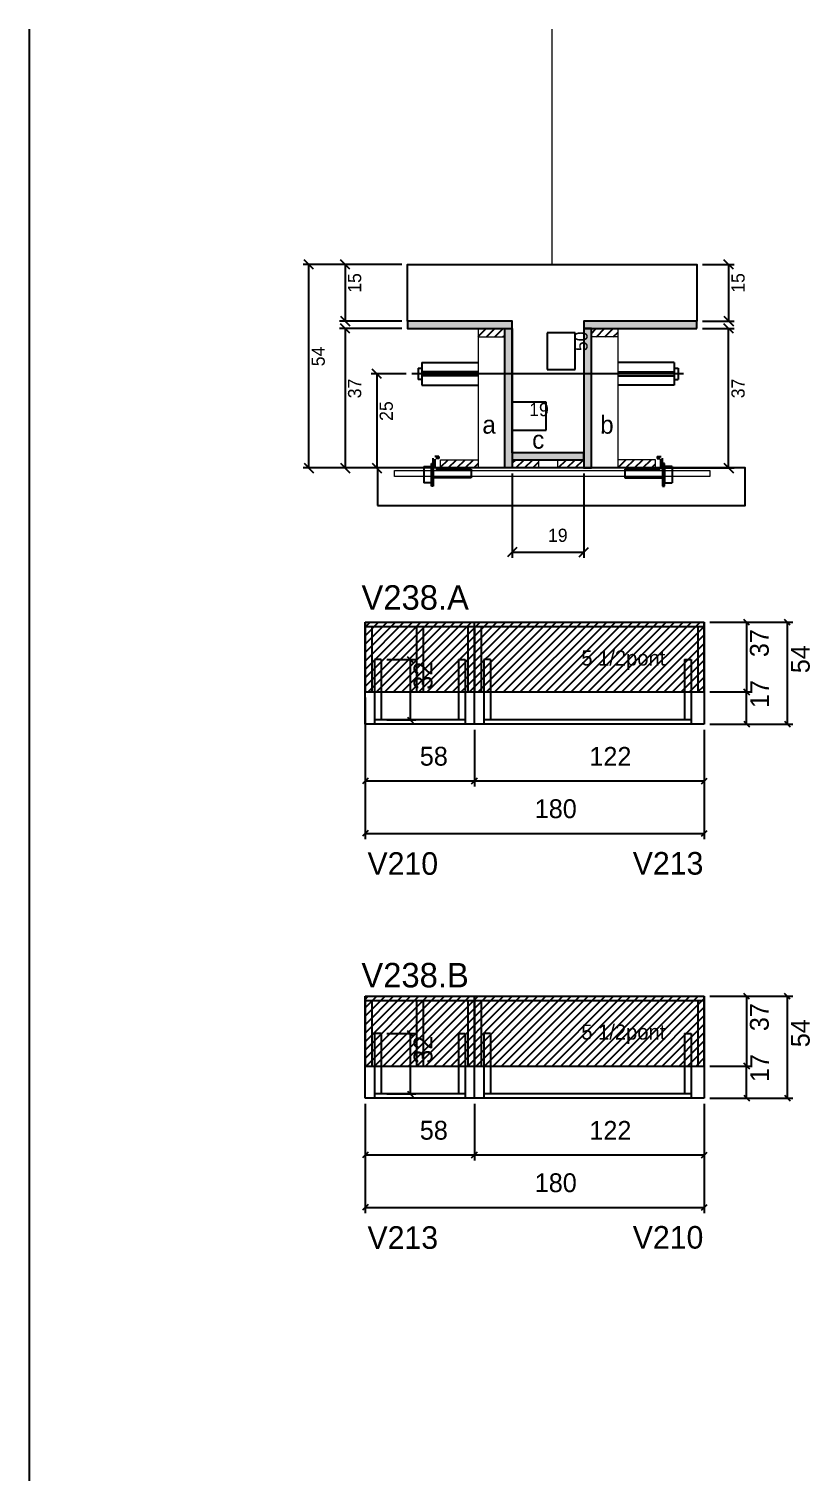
# Model space of a CAD drawing. Header units: metres. Extents: x 2859 to 4072, y 2559 to 3529.
# Drawn here: x 3658 to 4072, y 2759 to 3529 of the extents above; entities that cross this region are included whole.
import ezdxf

# ---------------------------------------------------------------- set-up
doc = ezdxf.new("R2010")
doc.units = ezdxf.units.M
for name, color, linetype in [('5', 7, 'Continuous'), ('barrote', 7, 'Continuous'), ('CONCRETO', 7, 'Continuous'), ('COTA', 7, 'Continuous'), ('Cota Seção (2x)', 7, 'Continuous'), ('detalhes', 7, 'Continuous'), ('Hachura', 7, 'Continuous'), ('Madeira', 7, 'Continuous'), ('Painéis', 7, 'Continuous'), ('presilha', 7, 'Continuous'), ('REAPROVEITAMENTO', 7, 'Continuous'), ('SARR_2.2x7', 7, 'Continuous'), ('SARR_3.5x7', 7, 'Continuous'), ('SCO-___-LAJ', 7, 'Continuous'), ('TENSOR', 7, 'Continuous'), ('texto', 7, 'Continuous'), ('Texto Seção', 7, 'Continuous')]:
    doc.layers.add(name, color=color, linetype=linetype)

msp = doc.modelspace()

# ---------------------------------------------------------------- hatches: boundary and pattern name
at = {"layer": 'Hachura'}
h = msp.add_hatch(color=7, dxfattribs=at)
h.dxf.hatch_style = 1
h.paths.add_polyline_path([(3913.97, 3370.34), (3913.97, 3374.34), (3858.37, 3374.34), (3858.37, 3370.34), (3913.97, 3370.34)])
h = msp.add_hatch(dxfattribs=at)
h.set_pattern_fill('ANSI31')
h.paths.add_polyline_path([(3909.97, 3365.94), (3909.97, 3370.34), (3895.97, 3370.34), (3895.97, 3365.94), (3909.97, 3365.94)])
h = msp.add_hatch(color=7, dxfattribs=at)
h.dxf.hatch_style = 1
h.paths.add_polyline_path([(3909.97, 3370.34), (3913.97, 3370.34), (3913.97, 3296.34), (3909.97, 3296.34), (3909.97, 3370.34)])
h = msp.add_hatch(color=7, dxfattribs=at)
h.dxf.hatch_style = 1
h.paths.add_polyline_path([(4011.97, 3370.34), (4011.97, 3374.34), (3951.97, 3374.34), (3951.97, 3370.34), (4011.97, 3370.34)])
h = msp.add_hatch(color=7, dxfattribs=at)
h.dxf.hatch_style = 1
h.paths.add_polyline_path([(3955.97, 3370.34), (3951.97, 3370.34), (3951.97, 3296.34), (3955.97, 3296.34), (3955.97, 3370.34)])
h = msp.add_hatch(dxfattribs=at)
h.set_pattern_fill('ANSI31')
h.paths.add_polyline_path([(3955.97, 3365.94), (3955.97, 3370.34), (3969.97, 3370.34), (3969.97, 3365.94), (3955.97, 3365.94)])
h = msp.add_hatch(dxfattribs=at)
h.set_pattern_fill('ANSI31')
h.paths.add_polyline_path([(3875.97, 3296.34), (3875.97, 3300.74), (3895.97, 3300.74), (3895.97, 3296.34), (3875.97, 3296.34)])
h = msp.add_hatch(color=7, dxfattribs=at)
h.dxf.hatch_style = 1
h.paths.add_polyline_path([(3951.97, 3300.74), (3951.97, 3304.34), (3913.97, 3304.34), (3913.97, 3300.74), (3951.97, 3300.74)])
h = msp.add_hatch(dxfattribs=at)
h.set_pattern_fill('ANSI31')
h.paths.add_polyline_path([(3913.97, 3296.34), (3913.97, 3300.74), (3927.97, 3300.74), (3927.97, 3296.34), (3913.97, 3296.34)])
h = msp.add_hatch(dxfattribs=at)
h.set_pattern_fill('ANSI31')
h.paths.add_polyline_path([(3951.97, 3296.34), (3951.97, 3300.74), (3937.97, 3300.74), (3937.97, 3296.34), (3951.97, 3296.34)])
h = msp.add_hatch(dxfattribs=at)
h.set_pattern_fill('ANSI31')
h.paths.add_polyline_path([(3989.97, 3296.34), (3989.97, 3300.74), (3969.97, 3300.74), (3969.97, 3296.34), (3989.97, 3296.34)])
at = {"layer": 'REAPROVEITAMENTO'}
h = msp.add_hatch(dxfattribs=at)
h.set_pattern_fill('ANSI31')
h.paths.add_polyline_path([(3835.93, 3177.41), (4015.93, 3177.41), (4015.93, 3214.41), (3835.93, 3214.41), (3835.93, 3177.41)])
h = msp.add_hatch(dxfattribs=at)
h.set_pattern_fill('ANSI31')
h.paths.add_polyline_path([(3835.93, 2978.86), (4015.93, 2978.86), (4015.93, 3015.86), (3835.93, 3015.86), (3835.93, 2978.86)])

# ---------------------------------------------------------------- linework, layer by layer
at = {"color": 7, "lineweight": 25}
for p, q in [((3863.97, 3349.31), (3863.97, 3343.31)), ((3863.97, 3349.31), (3865.97, 3349.31)), ((3865.97, 3352.31), (3865.97, 3340.31)), ((3865.97, 3352.31), (3895.97, 3352.31)), ((3895.97, 3347.31), (3865.97, 3347.31)), ((3895.97, 3345.31), (3865.97, 3345.31)), ((3999.97, 3352.31), (3969.97, 3352.31)), ((3969.97, 3347.31), (3999.97, 3347.31)), ((3969.97, 3345.31), (3999.97, 3345.31)), ((3999.97, 3352.31), (3999.97, 3340.31)), ((3999.97, 3349.31), (4001.97, 3349.31)), ((4001.97, 3349.31), (4001.97, 3343.31)), ((3865.97, 3343.31), (3863.97, 3343.31)), ((3865.97, 3340.31), (3895.97, 3340.31)), ((3999.97, 3340.31), (3969.97, 3340.31)), ((3999.97, 3343.31), (4001.97, 3343.31))]:
    msp.add_line(p, q, dxfattribs=at)
at = {"layer": 'barrote', "color": 251, "lineweight": 25}
msp.add_lwpolyline([(3842.51, 3276.34), (4037.69, 3276.34), (4037.69, 3296.34), (3842.51, 3296.34)], close=True, dxfattribs=at)
at = {"layer": 'CONCRETO', "color": 251, "lineweight": 25}
msp.add_lwpolyline([(3858.37, 3374.34), (3858.37, 3404.34), (4011.97, 3404.34), (4011.97, 3374.34), (3951.97, 3374.34), (3951.97, 3304.34), (3913.97, 3304.34), (3913.97, 3374.34)], close=True, dxfattribs=at)
at = {"layer": 'COTA', "color": 241, "lineweight": 25}
msp.add_line((3657.52, 3529.34), (3657.52, 2758.59), dxfattribs=at)
at = {"layer": 'COTA', "color": 4, "lineweight": 25}
for p, q in [((3855.37, 3404.34), (3802.99, 3404.34)), ((3805.99, 3296.34), (3805.99, 3404.34)), ((3855.37, 3404.34), (3822.31, 3404.34)), ((3825.31, 3404.34), (3825.31, 3374.34)), ((4014.97, 3404.34), (4031.84, 3404.34)), ((4028.84, 3404.34), (4028.84, 3374.34)), ((3855.37, 3374.34), (3822.31, 3374.34)), ((3855.37, 3370.34), (3822.31, 3370.34)), ((3825.31, 3370.34), (3825.31, 3296.34)), ((4014.97, 3374.34), (4031.84, 3374.34)), ((4014.97, 3370.34), (4031.84, 3370.34)), ((4028.84, 3296.34), (4028.84, 3370.34)), ((3857.66, 3346.31), (3839.11, 3346.31)), ((3842.11, 3346.31), (3842.11, 3296.34)), ((3877.37, 3296.34), (3802.99, 3296.34)), ((3877.37, 3296.34), (3822.31, 3296.34)), ((3857.66, 3296.34), (3839.11, 3296.34)), ((3913.97, 3293.34), (3913.97, 3248.62)), ((3951.97, 3293.34), (3951.97, 3248.62)), ((3988.57, 3296.34), (4031.84, 3296.34)), ((3913.97, 3251.62), (3951.97, 3251.62)), ((4018.93, 3214.41), (4062.98, 3214.41)), ((4018.93, 3214.41), (4041.36, 3214.41)), ((4038.36, 3214.41), (4038.36, 3177.41)), ((4059.98, 3214.41), (4059.98, 3160.41)), ((4018.93, 3177.41), (4041.36, 3177.41)), ((3835.93, 3174.41), (3835.93, 3099.33)), ((4018.93, 3160.41), (4062.98, 3160.41)), ((3835.93, 3157.41), (3835.93, 3127.19)), ((3893.93, 3157.41), (3893.93, 3127.19)), ((3893.93, 3157.41), (3893.93, 3127.19)), ((4015.93, 3157.41), (4015.93, 3127.19)), ((4015.93, 3157.41), (4015.93, 3099.33)), ((3835.93, 3130.19), (3893.93, 3130.19)), ((3893.93, 3130.19), (4015.93, 3130.19)), ((3835.93, 3102.33), (4015.93, 3102.33)), ((4018.93, 3015.86), (4062.98, 3015.86)), ((4018.93, 3015.86), (4041.36, 3015.86)), ((4038.36, 3015.86), (4038.36, 2978.86)), ((4059.98, 3015.86), (4059.98, 2961.86)), ((4018.93, 2978.86), (4041.36, 2978.86)), ((4018.93, 2961.86), (4062.98, 2961.86)), ((3835.93, 2958.86), (3835.93, 2928.64)), ((3835.93, 2958.86), (3835.93, 2900.78)), ((3893.93, 2958.86), (3893.93, 2928.64)), ((3893.93, 2958.86), (3893.93, 2928.64)), ((4015.93, 2958.86), (4015.93, 2928.64)), ((4015.93, 2958.86), (4015.93, 2900.78)), ((3835.93, 2931.64), (3893.93, 2931.64)), ((3893.93, 2931.64), (4015.93, 2931.64)), ((3835.93, 2903.78), (4015.93, 2903.78))]:
    msp.add_line(p, q, dxfattribs=at)
at = {"layer": 'COTA', "color": 0, "lineweight": 25}
for p, q in [((4039.86, 3212.91), (4036.86, 3215.91)), ((4061.48, 3212.91), (4058.48, 3215.91)), ((4036.86, 3178.91), (4039.86, 3175.91)), ((4058.48, 3161.91), (4061.48, 3158.91)), ((3837.43, 3131.69), (3834.43, 3128.69)), ((3892.43, 3128.69), (3895.43, 3131.69)), ((3895.43, 3131.69), (3892.43, 3128.69)), ((4014.43, 3128.69), (4017.43, 3131.69)), ((3837.43, 3103.83), (3834.43, 3100.83)), ((4014.43, 3100.83), (4017.43, 3103.83)), ((4039.86, 3014.36), (4036.86, 3017.36)), ((4061.48, 3014.36), (4058.48, 3017.36)), ((4036.86, 2980.36), (4039.86, 2977.36)), ((4058.48, 2963.36), (4061.48, 2960.36)), ((3837.43, 2933.14), (3834.43, 2930.14)), ((3892.43, 2930.14), (3895.43, 2933.14)), ((3895.43, 2933.14), (3892.43, 2930.14)), ((4014.43, 2930.14), (4017.43, 2933.14)), ((3837.43, 2905.28), (3834.43, 2902.28)), ((4014.43, 2902.28), (4017.43, 2905.28))]:
    msp.add_line(p, q, dxfattribs=at)
for points in [[(3808.49, 3401.84), (3803.49, 3406.84)], [(3827.81, 3401.84), (3822.81, 3406.84)], [(4031.34, 3401.84), (4026.34, 3406.84)], [(3822.81, 3376.84), (3827.81, 3371.84)], [(4026.34, 3376.84), (4031.34, 3371.84)], [(3827.81, 3367.84), (3822.81, 3372.84)], [(4031.34, 3367.84), (4026.34, 3372.84)], [(3844.61, 3343.81), (3839.61, 3348.81)], [(3803.49, 3298.84), (3808.49, 3293.84)], [(3822.81, 3298.84), (3827.81, 3293.84)], [(3839.61, 3298.84), (3844.61, 3293.84)], [(4026.34, 3298.84), (4031.34, 3293.84)], [(3916.47, 3254.12), (3911.47, 3249.12)], [(3949.47, 3249.12), (3954.47, 3254.12)]]:
    msp.add_lwpolyline(points, dxfattribs=at)
at = {"layer": 'Cota Seção (2x)', "color": 180, "lineweight": 25}
for p, q in [((3947.47, 3368.01), (3932.47, 3368.01)), ((3932.47, 3368.01), (3932.47, 3348.68)), ((3947.47, 3348.68), (3947.47, 3368.01)), ((3932.47, 3348.68), (3947.47, 3348.68)), ((3931.97, 3331.34), (3913.97, 3331.34)), ((3913.97, 3331.34), (3913.97, 3316.34)), ((3931.97, 3316.34), (3931.97, 3331.34)), ((3913.97, 3316.34), (3931.97, 3316.34))]:
    msp.add_line(p, q, dxfattribs=at)
at = {"layer": 'Madeira', "color": 126, "lineweight": 18}
for points in [[(3909.97, 3365.94), (3909.97, 3370.34), (3895.97, 3370.34), (3895.97, 3365.94)], [(3909.97, 3370.34), (3895.97, 3370.34), (3895.97, 3296.34), (3909.97, 3296.34)], [(3955.97, 3365.94), (3955.97, 3370.34), (3969.97, 3370.34), (3969.97, 3365.94)], [(3955.97, 3370.34), (3969.97, 3370.34), (3969.97, 3296.34), (3955.97, 3296.34)], [(3875.97, 3296.34), (3875.97, 3300.74), (3895.97, 3300.74), (3895.97, 3296.34)], [(3913.97, 3296.34), (3913.97, 3300.74), (3927.97, 3300.74), (3927.97, 3296.34)], [(3951.97, 3296.34), (3951.97, 3300.74), (3937.97, 3300.74), (3937.97, 3296.34)], [(3989.97, 3296.34), (3989.97, 3300.74), (3969.97, 3300.74), (3969.97, 3296.34)]]:
    msp.add_lwpolyline(points, close=True, dxfattribs=at)
at = {"layer": 'Painéis', "color": 200, "lineweight": 25}
for p, q in [((3835.93, 3214.41), (4015.93, 3214.41)), ((3835.93, 3177.41), (3835.93, 3214.41)), ((3893.93, 3177.41), (3893.93, 3214.41)), ((4015.93, 3177.41), (4015.93, 3214.41)), ((3835.93, 3177.41), (4015.93, 3177.41)), ((3835.93, 3160.41), (3835.93, 3177.41)), ((3893.93, 3160.41), (3893.93, 3177.41)), ((4015.93, 3177.41), (4015.93, 3160.41)), ((4015.93, 3160.41), (3835.93, 3160.41)), ((3835.93, 3015.86), (4015.93, 3015.86)), ((3835.93, 2978.86), (3835.93, 3015.86)), ((3893.93, 2978.86), (3893.93, 3015.86)), ((4015.93, 2978.86), (4015.93, 3015.86)), ((3835.93, 2978.86), (4015.93, 2978.86)), ((3835.93, 2961.86), (3835.93, 2978.86)), ((3893.93, 2961.86), (3893.93, 2978.86)), ((4015.93, 2978.86), (4015.93, 2961.86)), ((4015.93, 2961.86), (3835.93, 2961.86))]:
    msp.add_line(p, q, dxfattribs=at)
at = {"layer": 'Painéis', "color": 4, "lineweight": 25}
for p, q in [((3847.43, 3194.61), (3862.85, 3194.61)), ((3859.85, 3194.61), (3859.85, 3162.61)), ((4018.93, 3177.41), (4041.36, 3177.41)), ((4038.36, 3160.41), (4038.36, 3177.41)), ((3847.43, 3162.61), (3862.85, 3162.61)), ((4018.93, 3160.41), (4041.36, 3160.41)), ((3847.43, 2996.06), (3862.85, 2996.06)), ((3859.85, 2996.06), (3859.85, 2964.06)), ((4018.93, 2978.86), (4041.36, 2978.86)), ((4038.36, 2961.86), (4038.36, 2978.86)), ((3847.43, 2964.06), (3862.85, 2964.06)), ((4018.93, 2961.86), (4041.36, 2961.86))]:
    msp.add_line(p, q, dxfattribs=at)
at = {"layer": 'Painéis', "color": 0, "lineweight": 25}
for p, q in [((3861.35, 3193.11), (3858.35, 3196.11)), ((4039.86, 3175.91), (4036.86, 3178.91)), ((3858.35, 3164.11), (3861.35, 3161.11)), ((4036.86, 3161.91), (4039.86, 3158.91)), ((3861.35, 2994.56), (3858.35, 2997.56)), ((4039.86, 2977.36), (4036.86, 2980.36)), ((3858.35, 2965.56), (3861.35, 2962.56)), ((4036.86, 2963.36), (4039.86, 2960.36))]:
    msp.add_line(p, q, dxfattribs=at)
at = {"layer": 'Painéis', "color": 200, "lineweight": 25}
for points in [[(3913.97, 3370.34), (3913.97, 3374.34), (3858.37, 3374.34), (3858.37, 3370.34)], [(3909.97, 3370.34), (3913.97, 3370.34), (3913.97, 3296.34), (3909.97, 3296.34)], [(4011.97, 3370.34), (4011.97, 3374.34), (3951.97, 3374.34), (3951.97, 3370.34)], [(3955.97, 3370.34), (3951.97, 3370.34), (3951.97, 3296.34), (3955.97, 3296.34)], [(3951.97, 3300.74), (3951.97, 3304.34), (3913.97, 3304.34), (3913.97, 3300.74)]]:
    msp.add_lwpolyline(points, close=True, dxfattribs=at)
at = {"layer": 'presilha', "color": 1, "lineweight": 25}
for p, q in [((3872.1, 3295.47), (3872.1, 3301.62)), ((3875.1, 3302.38), (3872.86, 3302.38)), ((3873.1, 3296.09), (3873.1, 3301)), ((3875.1, 3301.38), (3873.48, 3301.38)), ((3875.1, 3302.38), (3875.1, 3301.38)), ((3990.83, 3302.38), (3990.83, 3301.38)), ((3990.83, 3302.38), (3993.07, 3302.38)), ((3990.83, 3301.38), (3992.45, 3301.38)), ((3992.83, 3296.09), (3992.83, 3301)), ((3993.83, 3295.47), (3993.83, 3301.62)), ((3867.1, 3297.04), (3871.1, 3297.04)), ((3867.1, 3297.04), (3867.1, 3288.38)), ((3871.1, 3298.71), (3872.1, 3298.71)), ((3871.1, 3286.71), (3871.1, 3298.71)), ((3871.1, 3297.04), (3871.1, 3288.38)), ((3872.1, 3298.71), (3872.1, 3286.71)), ((3892.1, 3295.71), (3873.48, 3295.71)), ((3892.1, 3295.71), (3892.1, 3291.11)), ((3973.83, 3295.71), (3973.83, 3291.11)), ((3973.83, 3295.71), (3992.45, 3295.71)), ((3994.83, 3298.71), (3993.83, 3298.71)), ((3993.83, 3298.71), (3993.83, 3286.71)), ((3994.83, 3286.71), (3994.83, 3298.71)), ((3998.83, 3297.04), (3994.83, 3297.04)), ((3994.83, 3297.04), (3994.83, 3288.38)), ((3998.83, 3297.04), (3998.83, 3288.38)), ((3871.1, 3288.38), (3867.1, 3288.38)), ((3872.1, 3286.71), (3871.1, 3286.71)), ((3892.1, 3291.11), (3872.1, 3291.11)), ((3973.83, 3291.11), (3993.83, 3291.11)), ((3993.83, 3286.71), (3994.83, 3286.71)), ((3994.83, 3288.38), (3998.83, 3288.38))]:
    msp.add_line(p, q, dxfattribs=at)
at = {"layer": 'SARR_2.2x7', "color": 40, "lineweight": 25}
for p, q in [((3835.93, 3212.21), (3893.93, 3212.21)), ((3893.93, 3212.21), (4015.93, 3212.21)), ((3888.93, 3162.61), (3840.93, 3162.61)), ((4008.93, 3162.61), (3898.93, 3162.61)), ((3835.93, 3013.66), (3893.93, 3013.66)), ((3893.93, 3013.66), (4015.93, 3013.66)), ((3888.93, 2964.06), (3840.93, 2964.06)), ((4008.93, 2964.06), (3898.93, 2964.06))]:
    msp.add_line(p, q, dxfattribs=at)
at = {"layer": 'SARR_3.5x7', "color": 81, "lineweight": 25}
for p, q in [((3835.93, 3214.41), (3835.93, 3177.41)), ((4015.93, 3214.41), (4015.93, 3177.41)), ((3839.43, 3212.21), (3839.43, 3177.41)), ((3863.18, 3212.21), (3863.18, 3177.41)), ((3866.68, 3212.21), (3866.68, 3177.41)), ((3890.43, 3212.21), (3890.43, 3177.41)), ((3893.93, 3212.21), (3893.93, 3177.41)), ((3897.43, 3212.21), (3897.43, 3177.41)), ((4012.43, 3212.21), (4012.43, 3177.41)), ((3840.93, 3194.61), (3840.93, 3160.41)), ((3844.43, 3194.61), (3840.93, 3194.61)), ((3844.43, 3194.61), (3844.43, 3162.61)), ((3885.43, 3194.61), (3885.43, 3162.61)), ((3885.43, 3194.61), (3888.93, 3194.61)), ((3888.93, 3194.61), (3888.93, 3160.41)), ((3898.93, 3194.61), (3898.93, 3160.41)), ((3902.43, 3194.61), (3898.93, 3194.61)), ((3902.43, 3194.61), (3902.43, 3162.61)), ((4005.43, 3194.61), (4005.43, 3162.61)), ((4005.43, 3194.61), (4008.93, 3194.61)), ((4008.93, 3194.61), (4008.93, 3160.41)), ((3835.93, 3177.41), (3839.43, 3177.41)), ((3890.43, 3177.41), (3893.93, 3177.41)), ((3893.93, 3177.41), (3897.43, 3177.41)), ((4012.43, 3177.41), (4015.93, 3177.41)), ((3835.93, 3015.86), (3835.93, 2978.86)), ((4015.93, 3015.86), (4015.93, 2978.86)), ((3839.43, 3013.66), (3839.43, 2978.86)), ((3863.18, 3013.66), (3863.18, 2978.86)), ((3866.68, 3013.66), (3866.68, 2978.86)), ((3890.43, 3013.66), (3890.43, 2978.86)), ((3893.93, 3013.66), (3893.93, 2978.86)), ((3897.43, 3013.66), (3897.43, 2978.86)), ((4012.43, 3013.66), (4012.43, 2978.86)), ((3840.93, 2996.06), (3840.93, 2961.86)), ((3844.43, 2996.06), (3840.93, 2996.06)), ((3844.43, 2996.06), (3844.43, 2964.06)), ((3885.43, 2996.06), (3885.43, 2964.06)), ((3885.43, 2996.06), (3888.93, 2996.06)), ((3888.93, 2996.06), (3888.93, 2961.86)), ((3898.93, 2996.06), (3898.93, 2961.86)), ((3902.43, 2996.06), (3898.93, 2996.06)), ((3902.43, 2996.06), (3902.43, 2964.06)), ((4005.43, 2996.06), (4005.43, 2964.06)), ((4005.43, 2996.06), (4008.93, 2996.06)), ((4008.93, 2996.06), (4008.93, 2961.86)), ((3835.93, 2978.86), (3839.43, 2978.86)), ((3890.43, 2978.86), (3893.93, 2978.86)), ((3893.93, 2978.86), (3897.43, 2978.86)), ((4012.43, 2978.86), (4015.93, 2978.86))]:
    msp.add_line(p, q, dxfattribs=at)
at = {"layer": 'SCO-___-LAJ', "color": 1, "lineweight": 0}
msp.add_lwpolyline([(3851.51, 3295.01), (4018.82, 3295.01), (4018.82, 3291.81), (3851.51, 3291.81)], close=True, dxfattribs=at)
at = {"layer": 'TENSOR', "color": 3, "lineweight": 25}
msp.add_line((4004.97, 3346.31), (3860.66, 3346.31), dxfattribs=at)
at = {"layer": 'Texto Seção', "color": 252, "lineweight": 15}
msp.add_line((3935.17, 3404.34), (3935.17, 3529.34), dxfattribs=at)

# ---------------------------------------------------------------- texts
at = {"layer": '5', "color": 5, "lineweight": 25}
for s, rotation, p in [('V210', 359.99996, (3837.16, 3080.36)), ('V213', 0.00004, (3977.96, 3080.47)), ('V213', 359.99996, (3837.16, 2881.81)), ('V210', 0.00004, (3977.96, 2881.92))]:
    msp.add_text(s, height=12, rotation=rotation, dxfattribs=at).set_placement(p)
at = {"layer": 'COTA', "color": 1, "lineweight": 25}
for s, p in [('15', (3833.81, 3389.34)), ('15', (4037.34, 3389.34)), ('54', (3814.49, 3350.34)), ('37', (3833.81, 3333.34)), ('37', (4037.34, 3333.34)), ('25', (3850.61, 3321.33))]:
    msp.add_text(s, height=7, rotation=90, dxfattribs=at).set_placement(p)
msp.add_text('19', height=7, dxfattribs=at).set_placement((3932.97, 3257.12))
at = {"layer": 'COTA', "color": 240, "lineweight": 25}
for s, p in [('37', (4050.14, 3195.91)), ('54', (4071.87, 3187.41)), ('37', (4050.14, 2997.36)), ('54', (4071.87, 2988.86))]:
    msp.add_text(s, height=10, rotation=90, dxfattribs=at).set_placement(p)
for s, p in [('58', (3864.93, 3138.32)), ('122', (3954.93, 3138.24)), ('180', (3925.93, 3110.45)), ('58', (3864.93, 2939.77)), ('122', (3954.93, 2939.69)), ('180', (3925.93, 2911.9))]:
    msp.add_text(s, height=10, dxfattribs=at).set_placement(p)
at = {"layer": 'Cota Seção (2x)', "color": 1, "lineweight": 25}
msp.add_text('50', height=7, rotation=90, dxfattribs=at).set_placement((3953.97, 3358.34))
msp.add_text('19', height=7, dxfattribs=at).set_placement((3922.97, 3323.84))
at = {"layer": 'detalhes', "color": 4, "lineweight": 25}
for s, p in [('a', (3898.14, 3314.55)), ('b', (3960.68, 3314.53)), ('c', (3924.57, 3306.58))]:
    msp.add_text(s, height=9.6, dxfattribs=at).set_placement(p)
at = {"layer": 'Painéis', "color": 240, "lineweight": 25}
for s, p in [('32', (3871.63, 3178.61)), ('17', (4050.29, 3168.91)), ('32', (3871.63, 2980.06)), ('17', (4050.29, 2970.36))]:
    msp.add_text(s, height=10, rotation=90, dxfattribs=at).set_placement(p)
at = {"layer": 'texto', "color": 2, "lineweight": 25}
for p in [(3950.63, 3191.45), (3950.63, 2992.9)]:
    msp.add_text('5 1/2pont', height=8, dxfattribs=at).set_placement(p)
at = {"layer": 'Texto Seção', "color": 7, "lineweight": 15}
for s, p in [('V238.A', (3833.97, 3221.09)), ('V238.B', (3833.92, 3020.6))]:
    msp.add_text(s, height=13, dxfattribs=at).set_placement(p)

doc.saveas('drawing.dxf')
